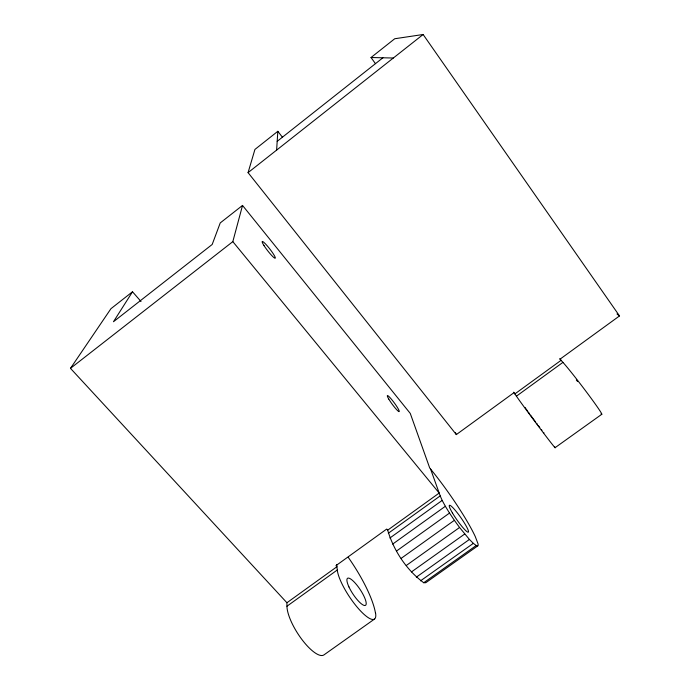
<?xml version="1.0" encoding="UTF-8"?>
<svg xmlns="http://www.w3.org/2000/svg" width="690" height="690" viewBox="0 0 690 690"><rect width="100%" height="100%" fill="white"/><g stroke="black" fill="none" stroke-linecap="round" stroke-linejoin="round"><path stroke-width="1.03" d="M276.621 150.109L277.829 131.298L254.929 149.437L248.072 172.638L456.332 434.588L513.929 392.705L514.861 393.921L561.065 360.327L560.151 359.076L619.517 315.925L423.125 34.5L394.732 38.744L371.03 57.512L375.438 63.635M374.489 619.077L323.955 654.896A32.232 10.384 57.3 0 1 302.125 639.777A32.232 10.384 57.3 0 1 286.954 606.225L286.928 602.75L336.927 566.732L335.952 565.645L386.719 529.058L387.677 530.17C393.68 550.568 406.6 570.113 423.738 582.731L425.79 582.714L477.859 545.807L478.179 544.229L475.272 536.57A66.197 9.246 54.5 0 0 462.654 513.929L458.531 507.461A66.197 9.246 54.5 0 0 435.312 474.953L429.715 467.984L410.274 413.422L242.526 205.43L220.231 222.93L212.184 244.476L113.471 321.73L132.514 291.767L141.001 301.487M286.928 602.75L70.484 368.348L232.823 241.629L242.526 205.43M70.484 368.348L110.943 308.697L132.514 291.767M277.19 141.338L382.907 57.779M248.072 172.638L423.125 34.5M554.734 446.922A33.663 0.595 53.3 0 1 540.9 429.551A33.663 0.595 53.3 0 1 516.413 396.181L562.928 362.371A33.888 1.346 52.7 0 1 588.743 395.051A33.888 1.346 52.7 0 1 601.068 413.819M387.677 530.17L439.185 493.057L430.595 469.071M286.954 606.225L337.272 570L336.694 564.61M388.349 533.223L440.203 495.894L439.185 493.057L232.823 241.629M389.893 538.01L442.178 500.414L440.203 495.894M392.688 544.082L445.352 506.279L442.178 500.414M396.534 551.025L449.509 513.075L445.352 506.279M555.096 447.672L601.835 414.25M401.183 558.339L454.374 520.32L449.509 513.075M406.281 565.49L459.566 527.479L469.416 539.442L473.349 543.366L476.221 545.523L477.859 545.807M411.456 571.924L464.706 534.017M416.32 577.168L469.416 539.442M420.512 580.851L473.349 543.366M423.738 582.731L476.221 545.523M371.03 57.512L393.326 58.02M616.972 313.959L619.517 315.925M559.625 358.757L562.928 362.371M543.582 432.423L543.962 432.88M541.391 429.611L541.943 430.319M277.829 131.298L282.434 137.258M536.587 423.289L537.312 424.247M538.217 425.437L539.796 427.533M534.284 420.21L532.016 417.157M534.655 420.702L535.613 421.987M531.68 416.691L530.472 415.044M529.592 413.845L528.281 412.042M454.374 520.32L459.566 527.479M527.539 411.024L526.565 409.644M513.67 392.187L516.413 396.181M526.013 408.868L525.073 407.471M455.443 432.656L456.332 434.588M375.567 613.056A32.456 8.487 56.4 0 1 358.826 609.063A32.456 8.487 56.4 0 1 337.272 570M348.209 557.279A65.257 17.362 56.1 0 1 375.438 612.91M576.323 379.957A16.94 0.673 52.7 0 1 577.573 381.527M388.789 399.113A9.927 1.233 53.6 0 0 398.949 411.62A9.927 1.233 53.6 0 0 392.136 400.096A9.927 1.233 53.6 0 0 388.789 399.113M264.02 245.606A10.591 1.38 52.1 0 0 275.094 258.25A10.591 1.38 52.1 0 0 267.099 245.692A10.591 1.38 52.1 0 0 264.02 245.606M348.95 586.94A16.224 4.235 56.4 0 0 365.502 605.346A16.224 4.235 56.4 0 0 355.247 583.145A16.224 4.235 56.4 0 0 348.95 586.94M452.39 512.868A16.456 2.251 54.8 0 0 468.32 532.163A16.456 2.251 54.8 0 0 455.883 511.074A16.456 2.251 54.8 0 0 452.39 512.868"/></g></svg>
